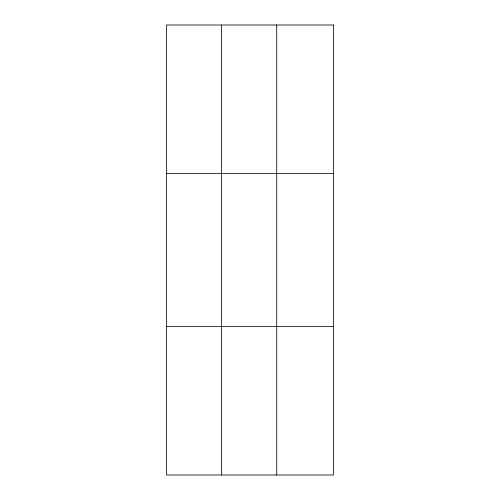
<?xml version="1.0" encoding="UTF-8"?>
<svg xmlns="http://www.w3.org/2000/svg" width="500" height="500" viewBox="0 0 500 500"><rect width="100%" height="100%" fill="white"/><g stroke="black" fill="none" stroke-linecap="round" stroke-linejoin="round"><path stroke-width="0.75" d="M166.531 173.5L333.469 173.5M166.531 326.5L333.469 326.5M276.712 25L276.712 475M221.619 25L221.619 475M333.469 25L166.531 25L166.531 475L333.469 475L333.469 25"/></g></svg>
